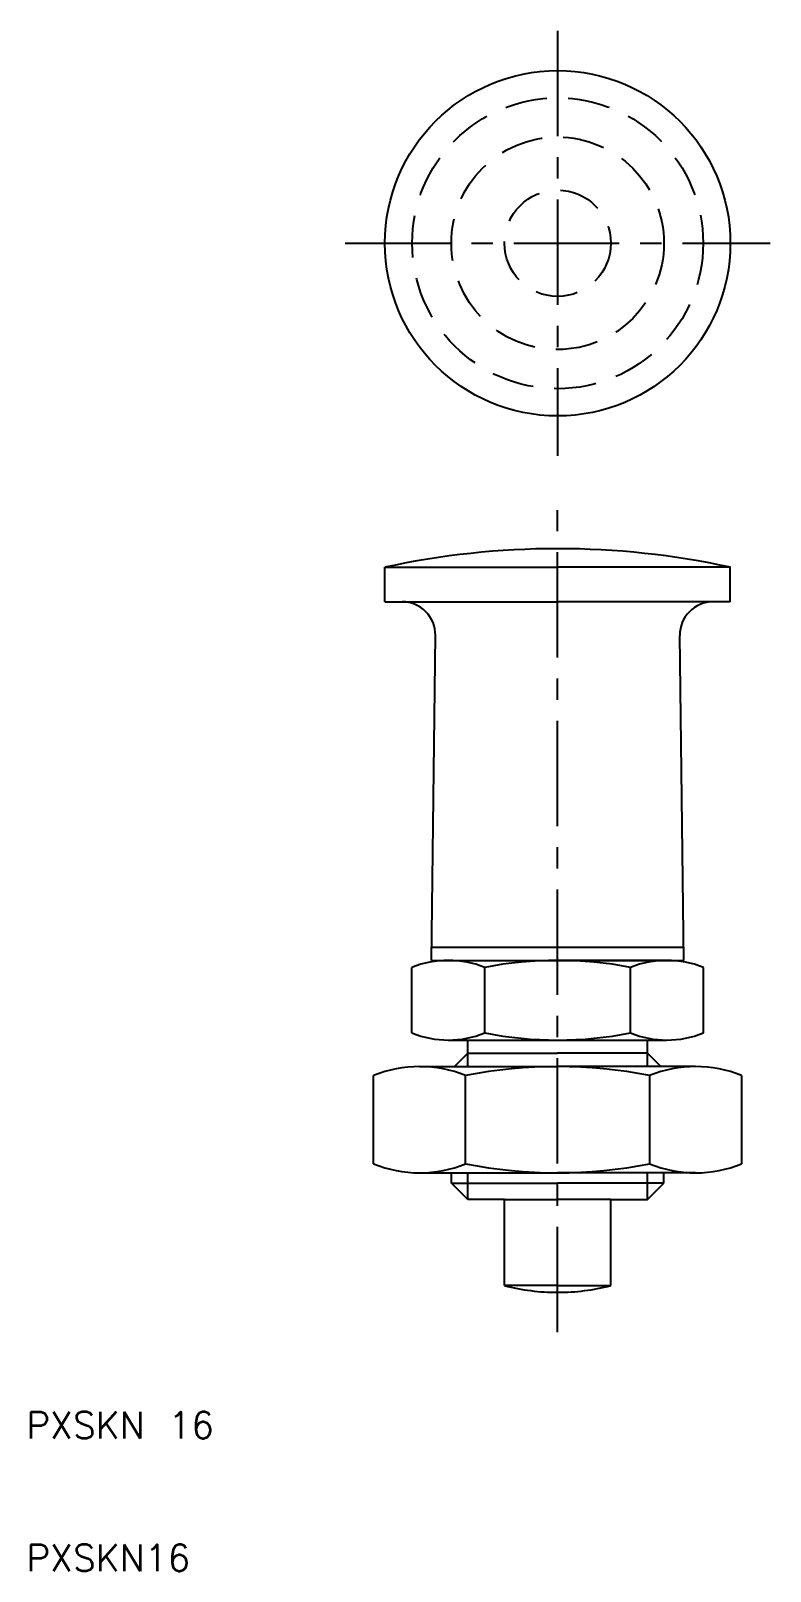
# Model space of a CAD drawing. Extents: x 10 to 66, y 10 to 126.
import ezdxf

# ---------------------------------------------------------------- set-up
doc = ezdxf.new("R2010")
doc.units = 0
doc.header["$LTSCALE"] = 0.25
doc.linetypes.add('CENTER', pattern=[50.8, 31.75, -6.35, 6.35, -6.35])
doc.linetypes.add('DASHED', pattern=[19.05, 12.7, -6.35])
doc.layers.get('0').update_dxf_attribs({"linetype": 'CONTINUOUS'})
doc.layers.add('CENTER', color=1, linetype='CENTER')
doc.styles.get("Standard").update_dxf_attribs({"font": 'txt.shx', "bigfont": 'extfont.shx'})

msp = doc.modelspace()

# ---------------------------------------------------------------- linework, layer by layer
for p, q in [((37, 85.6), (50, 85.6)), ((37, 83), (37, 85.6)), ((63, 85.6), (50, 85.6)), ((63, 83), (63, 85.6)), ((37, 83), (38.3, 83)), ((38.3, 83), (50, 83)), ((61.7, 83), (50, 83)), ((63, 83), (61.7, 83)), ((40.5, 56), (40.8, 80.47)), ((59.5, 56), (59.2, 80.47)), ((40.51, 57), (59.49, 57)), ((40.5, 56), (59.5, 56)), ((41.77, 56), (50, 56)), ((58.23, 56), (50, 56)), ((39.03, 50.53), (39.03, 55.47)), ((44.52, 50.53), (44.52, 55.47)), ((55.48, 50.53), (55.48, 55.47)), ((60.97, 50.53), (60.97, 55.47)), ((41.77, 50), (50, 50)), ((43.23, 50), (56.77, 50)), ((43.23, 49), (43.23, 50)), ((50, 50), (58.23, 50)), ((56.77, 49), (56.77, 50)), ((42.23, 48), (43.23, 49)), ((43.23, 49), (50, 49)), ((56.77, 49), (50, 49)), ((57.77, 48), (56.77, 49)), ((39.61, 48), (50, 48)), ((60.39, 48), (50, 48)), ((36.14, 40.67), (36.14, 47.33)), ((43.07, 40.67), (43.07, 47.33)), ((56.93, 40.67), (56.93, 47.33)), ((63.86, 40.67), (63.86, 47.33)), ((39.61, 40), (50, 40)), ((42, 39.23), (42, 40)), ((60.39, 40), (50, 40)), ((58, 39.23), (58, 40)), ((42, 39.23), (50, 39.23)), ((43.23, 38), (42, 39.23)), ((58, 39.23), (50, 39.23)), ((56.77, 38), (58, 39.23)), ((46, 38), (43.23, 38)), ((46, 31.51), (46, 38)), ((46, 38), (50, 38)), ((54, 38), (50, 38)), ((54, 31.51), (54, 38)), ((54, 38), (56.77, 38)), ((50, 31.51), (46, 31.51)), ((50, 31.51), (54, 31.51))]:
    msp.add_line(p, q)
at = {"color": 3}
for p, q in [((43.23, 48), (43.23, 49)), ((56.77, 48), (56.77, 49)), ((43.23, 38), (43.23, 40)), ((56.77, 38), (56.77, 40))]:
    msp.add_line(p, q, dxfattribs=at)
msp.add_circle((50, 110), 13)
at = {"color": 3, "linetype": 'DASHED'}
for radius in [10.95, 8, 4]:
    msp.add_circle((50, 110), radius, dxfattribs=at)
for centre, radius, start, end in [((50, 25.94), 61.06, 90, 102.2933), ((50, 25.94), 61.06, 77.7067, 90), ((38.3, 80.5), 2.5, 359.298, 90), ((61.7, 80.5), 2.5, 90, 180.702), ((41.77, 48.68), 7.32, 68.0126, 111.9874), ((50, 27.5), 28.5, 78.9042, 101.0958), ((58.23, 48.68), 7.32, 68.0126, 111.9874), ((41.77, 57.32), 7.32, 248.0126, 291.9874), ((50, 78.5), 28.5, 258.9042, 281.0958), ((58.23, 57.32), 7.32, 248.0126, 291.9874), ((39.61, 38.75), 9.25, 90, 111.9874), ((39.61, 38.75), 9.25, 68.0126, 90), ((50, 12), 36, 78.9042, 101.0958), ((60.39, 38.75), 9.25, 90, 111.9874), ((60.39, 38.75), 9.25, 68.0126, 90), ((39.61, 49.25), 9.25, 248.0126, 270), ((39.61, 49.25), 9.25, 270, 291.9874), ((50, 76), 36, 258.9042, 281.0958), ((60.39, 49.25), 9.25, 248.0126, 270), ((60.39, 49.25), 9.25, 270, 291.9874), ((50, 47), 16, 255.5225, 270), ((50, 47), 16, 270, 284.4775)]:
    msp.add_arc(centre, radius, start, end)
at = {"layer": 'CENTER', "color": 1, "linetype": 'CENTER'}
for p, q in [((50, 126), (50, 94)), ((34, 110), (66, 110)), ((50, 28), (50, 90))]:
    msp.add_line(p, q, dxfattribs=at)

# ---------------------------------------------------------------- texts
for s, p in [('PXSKN 16', (10, 20)), ('PXSKN16', (10, 10))]:
    msp.add_text(s, height=2).set_placement(p)

doc.saveas('drawing.dxf')
